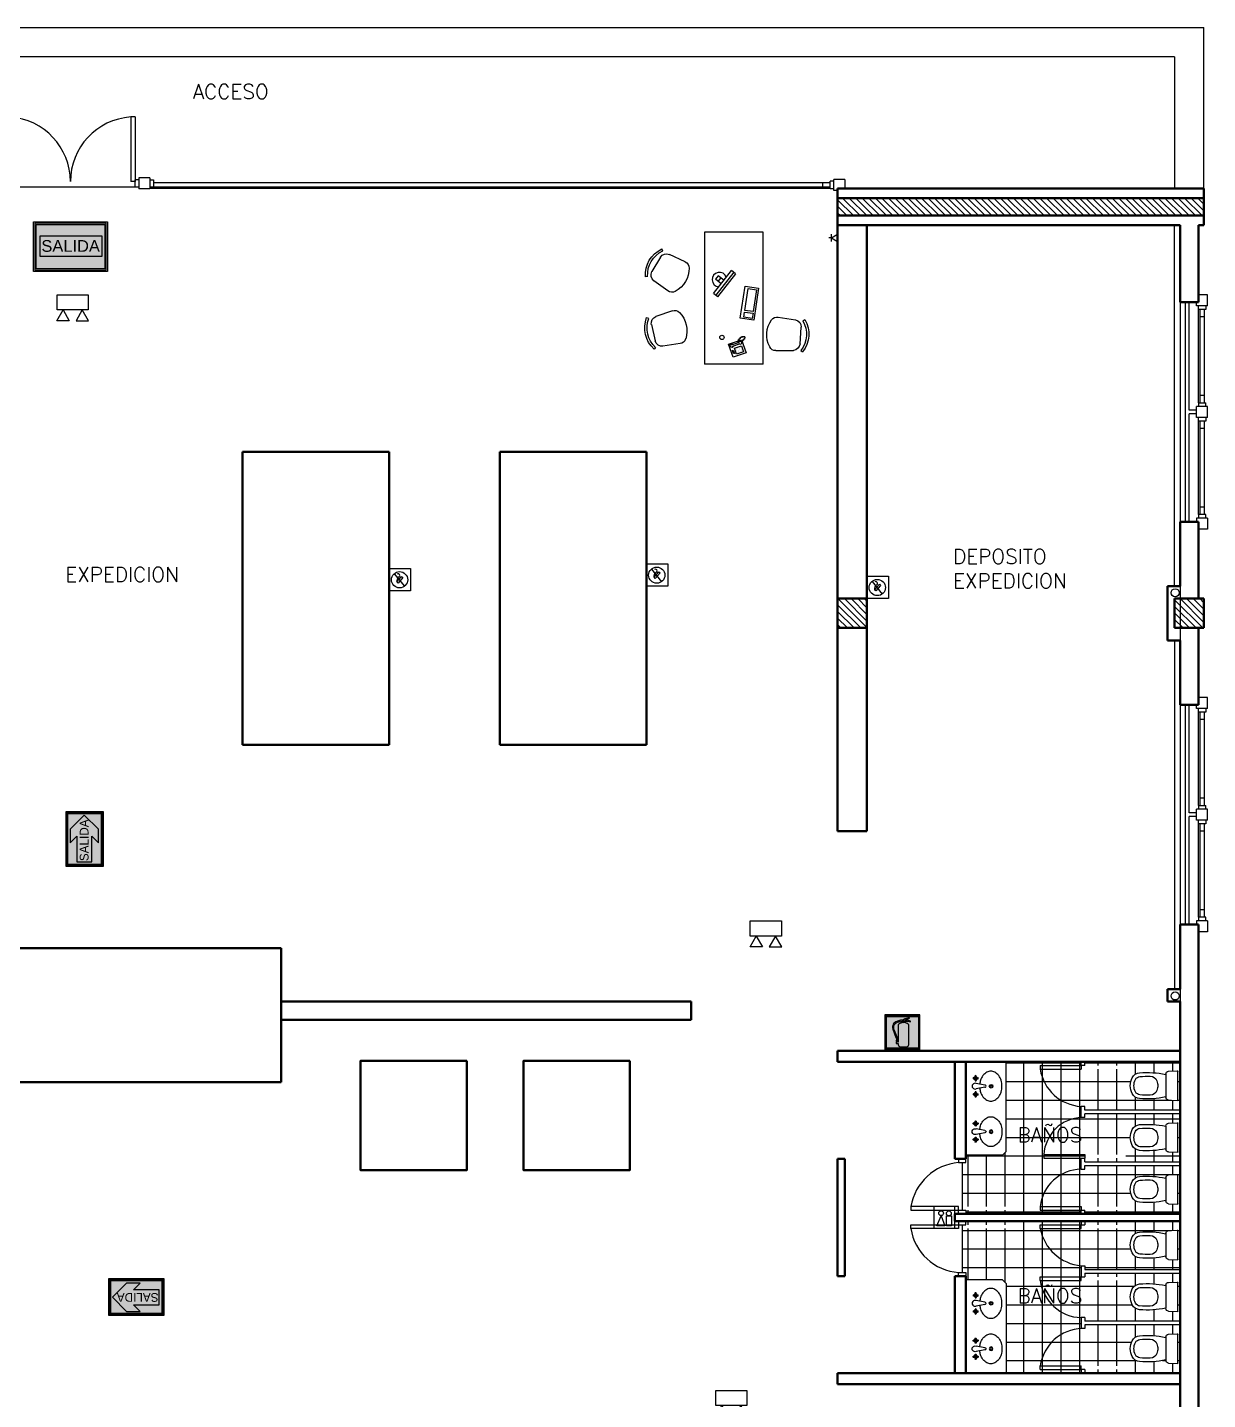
# Model space of a CAD drawing. Extents: x 1009 to 1343, y -172900 to 201.
# Drawn here: x 1105.11 to 1121.22, y 182.07 to 200.81 of the extents above; entities that cross this region are included whole.
import ezdxf

# ---------------------------------------------------------------- set-up
doc = ezdxf.new("R2010")
doc.units = 0
doc.header["$LTSCALE"] = 0.5
doc.linetypes.add('TRAZOS2', pattern=[0.375, 0.25, -0.125])
doc.layers.get('0').update_dxf_attribs({"linetype": 'CONTINUOUS'})
for name, color, linetype in [('BRIGADAS', 8, 'TRAZOS2'), ('CIRCUITO DE SALIDA', 8, 'CONTINUOUS'), ('Electricidad', 50, 'CONTINUOUS'), ('GCI-LUZ DE EMERG.LUZ ESTROBOSCOPICA', 12, 'CONTINUOUS'), ('MARCO_FONDO_NEGRO', 7, 'CONTINUOUS'), ('SEÑAL_FONDO_FIGURAS', 254, 'CONTINUOUS'), ('SEÑAL_FONDO_NEGRO', 7, 'CONTINUOUS'), ('SEÑAL_FONDO_ROJO', 242, 'CONTINUOUS'), ('SEÑAL_FONDO_VERDE', 86, 'CONTINUOUS')]:
    doc.layers.add(name, color=color, linetype=linetype)
for name, color, linetype, lineweight in [('Carpintería', 55, 'CONTINUOUS', 20), ('Detalles .05', 243, 'CONTINUOUS', 5), ('Detalles 01', 8, 'CONTINUOUS', 9), ('Equipamiento fijo', 31, 'CONTINUOUS', 13), ('Equipamiento movil', 33, 'CONTINUOUS', 9), ('EQUIPO DE EMERGENCIA', 200, 'CONTINUOUS', 30), ('Muros corte', 7, 'CONTINUOUS', 40), ('Muros vista', 253, 'CONTINUOUS', 25), ('Punta 02', 11, 'CONTINUOUS', 20), ('Sist. contra incendio', 1, 'CONTINUOUS', 18), ('Tratamiento pisos', 251, 'CONTINUOUS', 9)]:
    doc.layers.add(name, color=color, linetype=linetype, lineweight=lineweight)
doc.styles.add('franklin gothic medium', font='framd.ttf')
doc.styles.add('Texto 2 mm', font='simplex.shx', dxfattribs={"height": 0.2})
pattern_1 = [(360, (8.2273, 63.47578), (6e-17, 0.254), []), (90, (8.2273, 63.47578), (-0.254, 8e-17), [])]
pattern_2 = [(315, (992.96782, 1291.65153), (0.0449012806, 0.0449012806), [])]

# ---------------------------------------------------------------- blocks, each defined once
blk = doc.blocks.new('Lavamanos')
at = {"layer": 'Equipamiento movil'}
for p, q in [((-0.118, -0.158), (-0.138, -0.154)), ((-0.118, -0.167), (-0.138, -0.171)), ((-0.114, -0.154), (-0.118, -0.133)), ((-0.114, -0.171), (-0.118, -0.192)), ((-0.105, -0.154), (-0.101, -0.133)), ((-0.105, -0.171), (-0.101, -0.192)), ((-0.101, -0.158), (-0.08, -0.154)), ((-0.101, -0.167), (-0.08, -0.171)), ((-0.015, -0.037), (-0.038, -0.156)), ((0.013, -0.037), (0.036, -0.156)), ((0.102, -0.158), (0.081, -0.154)), ((0.102, -0.167), (0.081, -0.171)), ((0.106, -0.154), (0.102, -0.133)), ((0.106, -0.171), (0.102, -0.192)), ((0.115, -0.154), (0.119, -0.133)), ((0.115, -0.171), (0.119, -0.192)), ((0.119, -0.158), (0.14, -0.154)), ((0.119, -0.167), (0.14, -0.171))]:
    blk.add_line(p, q, dxfattribs=at)
for centre, radius in [((-0.001, 0.048), 0.0249), ((-0.001, 0.048), 0.014), ((-0.109, -0.162), 0.00541), ((0.11, -0.162), 0.00541)]:
    blk.add_circle(centre, radius, dxfattribs=at)
for centre, radius, start, end in [((-0.001, -0.075), 0.272, 90, 107.1746), ((-0.001, -0.075), 0.272, 72.8254, 90), ((-0.09, 0.045), 0.115, 150.9639, 180), ((-0.09, 0.045), 0.115, 180, 209.0361), ((-0.047, 0.021), 0.164, 126.7285, 150.9639), ((-0.019, -0.016), 0.211, 107.1746, 126.7285), ((0.017, -0.016), 0.211, 53.2715, 72.8254), ((0.045, 0.021), 0.164, 29.0361, 53.2715), ((0.088, 0.045), 0.115, 0, 29.0361), ((0.088, 0.045), 0.115, 330.9639, 360), ((-0.047, 0.069), 0.164, 209.0361, 233.2715), ((-0.019, 0.106), 0.211, 233.2715, 252.8254), ((-0.136, -0.163), 0.00882, 105.2781, 254.7219), ((-0.109, -0.162), 0.0226, 108.6122, 162.265), ((-0.109, -0.162), 0.0226, 198.6122, 252.265), ((-0.109, -0.136), 0.00882, 15.2781, 164.7219), ((-0.109, -0.162), 0.00976, 119.0054, 153.1041), ((-0.109, -0.162), 0.00976, 209.0054, 243.1041), ((-0.117, -0.163), 0.00254, 349.6493, 12.8593), ((-0.109, -0.155), 0.00254, 259.6493, 282.8593), ((-0.109, -0.17), 0.00254, 79.6493, 102.8593), ((-0.109, -0.162), 0.00976, 29.0054, 63.1041), ((-0.109, -0.162), 0.00976, 299.0054, 333.1041), ((-0.101, -0.162), 0.00254, 169.6493, 192.8593), ((-0.109, -0.162), 0.0226, 18.6122, 72.265), ((-0.109, -0.162), 0.0226, 288.6122, 342.265), ((-0.001, 0.165), 0.272, 252.8254, 264.2829), ((-0.083, -0.162), 0.00882, 285.2781, 74.7219), ((-0.001, -0.171), 0.0398, 158.1761, 21.8239), ((-0.001, -0.035), 0.014, 352.3829, 187.2442), ((-0.001, 0.165), 0.272, 275.7171, 287.1746), ((0.084, -0.162), 0.00882, 105.2781, 254.7219), ((0.017, 0.106), 0.211, 287.1746, 306.7285), ((0.11, -0.162), 0.0226, 107.735, 161.3878), ((0.11, -0.162), 0.0226, 197.735, 251.3878), ((0.111, -0.136), 0.00882, 15.2781, 164.7219), ((0.11, -0.162), 0.00976, 116.8959, 150.9946), ((0.11, -0.162), 0.00976, 206.8959, 240.9946), ((0.103, -0.162), 0.00254, 347.1407, 10.3507), ((0.111, -0.155), 0.00254, 257.1407, 280.3507), ((0.11, -0.17), 0.00254, 77.1407, 100.3507), ((0.11, -0.162), 0.00976, 26.8959, 60.9946), ((0.11, -0.162), 0.00976, 296.8959, 330.9946), ((0.118, -0.163), 0.00254, 167.1407, 190.3507), ((0.11, -0.162), 0.0226, 287.735, 341.3878), ((0.11, -0.162), 0.0226, 17.735, 71.3878), ((0.137, -0.163), 0.00882, 285.2781, 74.7219), ((0.045, 0.069), 0.164, 306.7285, 330.9639), ((-0.109, -0.189), 0.00882, 195.2781, 344.7219), ((0.11, -0.189), 0.00882, 195.2781, 344.7219)]:
    blk.add_arc(centre, radius, start, end, dxfattribs=at)
blk = doc.blocks.new('inodoro')
at = {"layer": 'Equipamiento fijo'}
for p, q in [((-0.197, 0.127), (-0.202, 0.008)), ((0.194, 0), (-0.194, 0)), ((-0.157, 0.165), (0.157, 0.165)), ((0.197, 0.127), (0.202, 0.008))]:
    blk.add_line(p, q, dxfattribs=at)
for centre, radius, start, end in [((-0.051, 0.512), 0.125, 117.5857, 175.5072), ((-0.051, 0.512), 0.075, 117.5857, 175.5072), ((0, 0.415), 0.235, 90, 117.5857), ((0, 0.415), 0.185, 90, 117.5857), ((0, 0.415), 0.235, 62.4143, 90), ((0, 0.415), 0.185, 62.4143, 90), ((0.051, 0.512), 0.075, 4.4928, 62.4143), ((0.051, 0.512), 0.125, 4.4928, 62.4143), ((1.09, 0.422), 1.27, 175.4777, 191.6858), ((1.095, 0.422), 1.224, 175.5072, 182.1425), ((-0.028, 0.381), 0.101, 182.7072, 247.2321), ((0.028, 0.381), 0.101, 292.7679, 357.2928), ((-1.095, 0.422), 1.224, 357.8575, 4.4928), ((-1.024, 0.418), 1.205, 347.8749, 4.9616), ((-0.014, 0.396), 0.12, 243.7978, 262.0389), ((0, 0.483), 0.208, 261.594, 278.406), ((0.014, 0.396), 0.12, 277.9611, 296.2022), ((-0.194, 0.008), 0.00803, 177.6578, 269.7397), ((-0.157, 0.125), 0.04, 90, 177.3974), ((0.157, 0.125), 0.04, 2.6026, 90), ((0.195, 0.007), 0.00742, 265.6488, 0.2402), ((0.194, 0.008), 0.008, 355.889, 2.6026)]:
    blk.add_arc(centre, radius, start, end, dxfattribs=at)
blk = doc.blocks.new('TELEFONO')
at = {"layer": 'Detalles .05'}
for p, q in [((0.139, 0.134), (-0.098, 0.134)), ((-0.098, 0.134), (-0.098, -0.099)), ((-0.071, 0.089), (-0.071, -0.055)), ((-0.043, 0.089), (-0.043, -0.055)), ((0.108, 0.063), (0, 0.063)), ((0, 0.063), (0, -0.063)), ((0.081, 0.108), (0.023, 0.108)), ((0.023, 0.108), (0.023, 0.094)), ((0.023, 0.094), (0.081, 0.094)), ((0.027, 0.041), (0.027, 0.041)), ((0.027, 0.014), (0.027, 0.014)), ((0.054, 0.041), (0.054, 0.041)), ((0.054, 0.014), (0.054, 0.014)), ((0.081, 0.094), (0.081, 0.108)), ((0.081, 0.041), (0.081, 0.041)), ((0.081, 0.014), (0.081, 0.014)), ((0.108, -0.063), (0.108, 0.063)), ((0.139, -0.099), (0.139, 0.134)), ((-0.129, -0.104), (-0.147, -0.11)), ((-0.129, -0.116), (-0.147, -0.121)), ((-0.129, -0.127), (-0.147, -0.133)), ((-0.129, -0.139), (-0.147, -0.145)), ((-0.124, -0.093), (-0.141, -0.098)), ((-0.124, -0.15), (-0.141, -0.156)), ((-0.118, -0.081), (-0.135, -0.087)), ((-0.118, -0.162), (-0.135, -0.168)), ((-0.112, -0.07), (-0.129, -0.075)), ((-0.106, -0.058), (-0.124, -0.064)), ((-0.104, -0.17), (-0.122, -0.176)), ((-0.101, -0.047), (-0.118, -0.052)), ((-0.089, -0.156), (-0.106, -0.162)), ((-0.083, -0.145), (-0.101, -0.15)), ((-0.098, -0.099), (0.139, -0.099)), ((-0.078, -0.133), (-0.095, -0.139)), ((-0.072, -0.121), (-0.089, -0.127)), ((-0.067, -0.083), (-0.078, -0.116)), ((0, -0.063), (0.108, -0.063)), ((0.027, -0.013), (0.027, -0.013)), ((0.027, -0.04), (0.027, -0.04)), ((0.054, -0.013), (0.054, -0.013)), ((0.054, -0.04), (0.054, -0.04)), ((0.081, -0.013), (0.081, -0.013)), ((0.081, -0.04), (0.081, -0.04))]:
    blk.add_line(p, q, dxfattribs=at)
for centre, start, end in [((-0.057, 0.089), 298.4915, 241.5085), ((-0.057, -0.055), 118.4915, 61.5085)]:
    blk.add_arc(centre, 0.0302, start, end, dxfattribs=at)
blk = doc.blocks.new('RECTANG')
for p, q in [((1, 1), (0, 1)), ((0, 1), (0, 0)), ((1, 0), (1, 1)), ((0, 0), (1, 0))]:
    blk.add_line(p, q)
blk = doc.blocks.new('KEYBOARD', base_point=(60, 294))
for p, xscale, yscale, zscale in [((60, 294), 19, 8, 19), ((61, 295), 13, 5, 13), ((75, 295), 3, 5, 3)]:
    blk.add_blockref('RECTANG', p, dxfattribs=dict(xscale=xscale, yscale=yscale, zscale=zscale))
blk = doc.blocks.new('silla compu')
for p, q in [((-0.198, 0.131), (-0.215, -0.107)), ((0.255, 0.058), (0.197, -0.173)), ((-0.225, -0.207), (-0.247, -0.23)), ((0.092, -0.242), (-0.137, -0.206)), ((0.175, -0.271), (0.188, -0.3))]:
    blk.add_line(p, q)
for centre, radius, start, end in [((-0.105, 0.124), 0.0936, 112.4967, 175.8734), ((-0.005, -0.116), 0.354, 49.3107, 112.4967), ((0.175, 0.085), 0.0838, 341.6928, 53.5518), ((-0.122, -0.113), 0.0936, 175.8734, 260.9037), ((0.098, -0.138), 0.105, 266.1879, 340.6498), ((0.022, 0.055), 0.392, 226.6455, 295.1618), ((0.022, 0.055), 0.361, 226.6972, 295.1102)]:
    blk.add_arc(centre, radius, start, end)
blk = doc.blocks.new('SAL4')
at = {"layer": 'SEÑAL_FONDO_FIGURAS'}
h = blk.add_hatch(color=256, dxfattribs=at)
h.paths.add_polyline_path([(845.813, 731.021), (845.813, 731.497), (846.534, 731.497), (846.534, 731.021)])
h.paths.add_polyline_path([(846.521, 731.034), (846.521, 731.484), (845.826, 731.484), (845.826, 731.034)], flags=16)
h.paths.add_polyline_path([(846.4, 731.149), (845.903, 731.149), (845.903, 731.382), (846.4, 731.382)], flags=8)
blk.add_hatch(color=256, dxfattribs=at).paths.add_polyline_path([(846.495, 731.364), (845.862, 731.364), (845.862, 731.163), (846.495, 731.163)])
at = {"layer": 'SEÑAL_FONDO_VERDE'}
h = blk.add_hatch(color=256, dxfattribs=at)
h.paths.add_polyline_path([(846.521, 731.484), (845.826, 731.484), (845.826, 731.034), (846.521, 731.034)])
h.paths.add_polyline_path([(846.495, 731.364), (846.495, 731.163), (845.862, 731.163), (845.862, 731.364)], flags=16)
at = {"layer": 'MARCO_FONDO_NEGRO'}
blk.add_lwpolyline([(846.547, 731.008), (845.8, 731.008), (845.8, 731.51), (846.547, 731.51)], close=True, dxfattribs=at)
at = {"layer": 'SEÑAL_FONDO_FIGURAS'}
blk.add_lwpolyline([(846.534, 731.021), (846.534, 731.497), (845.813, 731.497), (845.813, 731.021)], close=True, dxfattribs=at)
at = {"layer": 'SEÑAL_FONDO_NEGRO'}
blk.add_lwpolyline([(846.521, 731.034), (845.826, 731.034), (845.826, 731.484), (846.521, 731.484)], close=True, dxfattribs=at)
at = {"layer": 'SEÑAL_FONDO_VERDE'}
blk.add_lwpolyline([(845.862, 731.163), (846.495, 731.163), (846.495, 731.364), (845.862, 731.364)], close=True, dxfattribs=at)
at = {"layer": 'SEÑAL_FONDO_VERDE', "style": 'franklin gothic medium', "width": 1.05}
blk.add_text('SALIDA', height=0.1185, dxfattribs=at).set_placement((845.879, 731.206))
blk = doc.blocks.new('A$C4F586106')
at = {"layer": 'SEÑAL_FONDO_FIGURAS'}
h = blk.add_hatch(color=256, dxfattribs=at)
h.paths.add_polyline_path([(1.092, 0.238), (0.029, 0.238), (0.029, 1.85), (1.092, 1.85)])
h.paths.add_polyline_path([(1.063, 1.821), (0.058, 1.821), (0.058, 0.267), (1.063, 0.267)], flags=16)
h.paths.add_polyline_path([(0.807, 1.55), (0.807, 0.438), (0.287, 0.438), (0.287, 1.55)], flags=8)
blk.add_hatch(color=256, dxfattribs=at).paths.add_polyline_path([(0.553, 1.768), (0.126, 1.339), (0.126, 0.925), (0.327, 1.132), (0.327, 0.349), (0.553, 0.349), (0.778, 0.349), (0.778, 1.132), (0.979, 0.925), (0.979, 1.339)])
at = {"layer": 'SEÑAL_FONDO_VERDE'}
h = blk.add_hatch(color=256, dxfattribs=at)
h.paths.add_polyline_path([(0.058, 0.267), (0.058, 1.821), (1.063, 1.821), (1.063, 0.267)])
h.paths.add_polyline_path([(0.327, 0.349), (0.553, 0.349), (0.778, 0.349), (0.778, 1.132), (0.979, 0.925), (0.979, 1.339), (0.553, 1.768), (0.126, 1.339), (0.126, 0.925), (0.327, 1.132)], flags=16)
at = {"layer": 'MARCO_FONDO_NEGRO'}
blk.add_lwpolyline([(1.121, 1.879), (1.121, 0.209), (0, 0.209), (0, 1.879)], close=True, dxfattribs=at)
at = {"layer": 'SEÑAL_FONDO_FIGURAS'}
blk.add_lwpolyline([(1.092, 1.85), (0.029, 1.85), (0.029, 0.238), (1.092, 0.238)], close=True, dxfattribs=at)
at = {"layer": 'SEÑAL_FONDO_NEGRO'}
blk.add_lwpolyline([(1.063, 1.821), (1.063, 0.267), (0.058, 0.267), (0.058, 1.821)], close=True, dxfattribs=at)
at = {"layer": 'SEÑAL_FONDO_VERDE'}
for points in [[(1.063, 1.821), (1.063, 0.267), (0.058, 0.267), (0.058, 1.821)], [(0.553, 0.349), (0.778, 0.349), (0.778, 1.132), (0.979, 0.925), (0.979, 1.339), (0.553, 1.768), (0.126, 1.339), (0.126, 0.925), (0.327, 1.132), (0.327, 0.349)], [(0.553, 0.349), (0.778, 0.349), (0.778, 1.132), (0.979, 0.925), (0.979, 1.339), (0.553, 1.768), (0.126, 1.339), (0.126, 0.925), (0.327, 1.132), (0.327, 0.349)]]:
    blk.add_lwpolyline(points, close=True, dxfattribs=at)
at = {"layer": 'SEÑAL_FONDO_VERDE', "style": 'franklin gothic medium'}
blk.add_text('SALIDA', height=0.2658, rotation=90, dxfattribs=at).set_placement((0.681, 0.372))
blk = doc.blocks.new('A$C6C4A3897')
at = {"layer": 'SEÑAL_FONDO_FIGURAS'}
h = blk.add_hatch(color=256, dxfattribs=at)
h.paths.add_polyline_path([(2.147, -0.043), (0.043, -0.043), (0.043, -2.139), (2.147, -2.139)])
h.paths.add_polyline_path([(2.093, -2.085), (0.097, -2.085), (0.097, -0.097), (2.093, -0.097)], flags=16)
h.paths.add_polyline_path([(1.494, -1.856, -0.414214), (1.364, -1.986), (0.969, -1.986, -0.414214), (0.839, -1.856), (0.839, -1.789), (0.708, -1.789), (0.708, -1.699), (0.74, -1.699), (0.74, -1.664), (0.711, -1.664), (0.711, -1.576), (0.743, -1.576, 0.083884), (0.693, -1.404), (0.5, -0.898, -0.214308), (0.523, -0.578, -0.167733), (0.738, -0.417, -0.097156), (0.97, -0.351), (0.97, -0.321), (1.058, -0.321), (1.058, -0.351), (1.087, -0.351, -0.303754), (1.167, -0.298, -0.115313), (1.528, -0.185), (1.53, -0.211, 0.177163), (1.266, -0.329, -0.189272), (1.622, -0.41), (1.592, -0.419, 0.309273), (1.561, -0.409), (1.517, -0.422, 0.291679), (1.46, -0.396), (1.418, -0.408, 0.202341), (1.342, -0.393), (1.3, -0.404, 0.390383), (1.254, -0.384, -0.914616), (1.082, -0.399), (1.058, -0.399), (1.058, -0.429), (0.97, -0.429), (0.97, -0.404, 0.074097), (0.777, -0.461, 0.17086), (0.577, -0.631, 0.207162), (0.599, -0.983), (0.763, -1.4, -0.083589), (0.794, -1.576), (0.817, -1.576), (0.817, -1.664), (0.792, -1.664), (0.792, -1.699), (0.839, -1.699), (0.839, -0.631, -0.204768), (1.051, -0.505, 0.117351), (1.082, -0.431, 0.582578), (1.251, -0.433, 0.113638), (1.282, -0.505, -0.204768), (1.494, -0.631)], flags=0)
h.paths.add_polyline_path([(1.184, -0.438), (1.167, -0.358), (1.151, -0.438, -6.735071)], flags=0)
at = {"layer": 'SEÑAL_FONDO_ROJO'}
h = blk.add_hatch(color=256, dxfattribs=at)
h.paths.add_polyline_path([(2.093, -0.097), (0.097, -0.097), (0.097, -2.085), (2.093, -2.085)])
h.paths.add_polyline_path([(1.494, -1.856, -0.414214), (1.364, -1.986), (0.969, -1.986, -0.414214), (0.839, -1.856), (0.839, -1.789), (0.708, -1.789), (0.708, -1.699), (0.74, -1.699), (0.74, -1.664), (0.711, -1.664), (0.711, -1.576), (0.743, -1.576, 0.083884), (0.693, -1.404), (0.5, -0.898, -0.214308), (0.523, -0.578, -0.167733), (0.738, -0.417, -0.097156), (0.97, -0.351), (0.97, -0.321), (1.058, -0.321), (1.058, -0.351), (1.087, -0.351, -0.303754), (1.167, -0.298, -0.115313), (1.528, -0.185), (1.53, -0.211, 0.177163), (1.266, -0.329, -0.189272), (1.622, -0.41), (1.592, -0.419, 0.309273), (1.561, -0.409), (1.517, -0.422, 0.291679), (1.46, -0.396), (1.418, -0.408, 0.202341), (1.342, -0.393), (1.3, -0.404, 0.390383), (1.254, -0.384, -0.914616), (1.082, -0.399), (1.058, -0.399), (1.058, -0.429), (0.97, -0.429), (0.97, -0.404, 0.074097), (0.777, -0.461, 0.17086), (0.577, -0.631, 0.207162), (0.599, -0.983), (0.763, -1.4, -0.083589), (0.794, -1.576), (0.817, -1.576), (0.817, -1.664), (0.792, -1.664), (0.792, -1.699), (0.839, -1.699), (0.839, -0.631, -0.204768), (1.051, -0.505, 0.117351), (1.082, -0.431, 0.582578), (1.251, -0.433, 0.113638), (1.282, -0.505, -0.204768), (1.494, -0.631)], flags=16)
h.paths.add_polyline_path([(1.184, -0.438), (1.167, -0.358), (1.151, -0.438, -6.735071)], flags=0)
at = {"layer": 'MARCO_FONDO_NEGRO'}
for p, q in [((2.191, 0), (0, 0)), ((0, 0), (0, -2.182)), ((2.191, -2.182), (2.191, 0)), ((0, -2.182), (2.191, -2.182))]:
    blk.add_line(p, q, dxfattribs=at)
at = {"layer": 'SEÑAL_FONDO_FIGURAS'}
for points in [[(0.043, -2.139), (2.147, -2.139), (2.147, -0.043), (0.043, -0.043)], [(0.097, -2.085), (0.097, -0.097), (2.093, -0.097), (2.093, -2.085)]]:
    blk.add_lwpolyline(points, close=True, dxfattribs=at)
for points in [[(1.082, -0.431, -0.117351), (1.051, -0.505, 0.204768), (0.839, -0.631), (0.839, -1.699), (0.792, -1.699), (0.792, -1.664), (0.817, -1.664), (0.817, -1.576), (0.794, -1.576, 0.083589), (0.763, -1.4), (0.599, -0.983, -0.207162), (0.577, -0.631, -0.17086), (0.777, -0.461, -0.074097), (0.97, -0.404), (0.97, -0.429), (1.058, -0.429), (1.058, -0.399), (1.082, -0.399, 0.914616), (1.254, -0.384, -0.390383), (1.3, -0.404), (1.342, -0.393, -0.202341), (1.418, -0.408), (1.46, -0.396, -0.291679), (1.517, -0.422), (1.561, -0.409, -0.309273), (1.592, -0.419), (1.622, -0.41, 0.189272), (1.266, -0.329, -0.177163), (1.53, -0.211), (1.528, -0.185, 0.115313), (1.167, -0.298, 0.303754), (1.087, -0.351), (1.058, -0.351), (1.058, -0.321), (0.97, -0.321), (0.97, -0.351, 0.097156), (0.738, -0.417, 0.167733), (0.523, -0.578, 0.214308), (0.5, -0.898), (0.693, -1.404, -0.083884), (0.743, -1.576), (0.711, -1.576), (0.711, -1.664), (0.74, -1.664), (0.74, -1.699), (0.708, -1.699), (0.708, -1.789), (0.839, -1.789), (0.839, -1.856, 0.414214), (0.969, -1.986), (1.364, -1.986, 0.414214), (1.494, -1.856), (1.494, -0.631, 0.204768), (1.282, -0.505, -0.113638), (1.251, -0.433, -0.582578)], [(1.167, -0.358), (1.184, -0.438, 6.735071), (1.151, -0.438)]]:
    blk.add_lwpolyline(points, format="xyb", close=True, dxfattribs=at)
blk = doc.blocks.new('A$C04752EFD')
at = {"layer": 'GCI-LUZ DE EMERG.LUZ ESTROBOSCOPICA', "color": 1}
blk.add_lwpolyline([(-0.177, -0.173), (-0.177, 0), (0.177, 0), (0.177, -0.173)], close=True, dxfattribs=at)
at = {"layer": 'GCI-LUZ DE EMERG.LUZ ESTROBOSCOPICA'}
for points in [[(0.177, -0.173), (-0.177, -0.173), (-0.177, 0), (0.177, 0)], [(-0.109, -0.173), (-0.038, -0.297), (-0.18, -0.297)], [(0.109, -0.173), (0.038, -0.297), (0.18, -0.297)]]:
    blk.add_lwpolyline(points, close=True, dxfattribs=at)

msp = doc.modelspace()

# ---------------------------------------------------------------- hatches: boundary and pattern name
at = {"layer": 'Detalles 01'}
h = msp.add_hatch(dxfattribs=at)
h.set_pattern_fill('ANSI31', color=256, scale=0.02, angle=-90, style=0)
h.set_pattern_definition([(315, (945.75014, 1294.4713), (0.0449012806, 0.0449012806), [])])
h.paths.add_polyline_path([(1121.173, 198.236), (1121.173, 198.476), (1116.173, 198.476), (1116.173, 198.236)])
h = msp.add_hatch(dxfattribs=at)
h.set_pattern_fill('ANSI31', color=256, scale=0.02, angle=-90, style=0)
h.set_pattern_definition(pattern_2)
h.paths.add_polyline_path([(1116.173, 193.006), (1116.173, 192.606), (1116.573, 192.606), (1116.573, 193.006)])
h = msp.add_hatch(dxfattribs=at)
h.set_pattern_fill('ANSI31', color=256, scale=0.02, angle=-90, style=0)
h.set_pattern_definition(pattern_2)
h.paths.add_polyline_path([(1121.173, 193.006), (1120.773, 193.006), (1120.773, 192.606), (1121.173, 192.606)])
at = {"layer": 'Tratamiento pisos'}
h = msp.add_hatch(dxfattribs=at)
h.set_pattern_fill('NET,_O', color=256, scale=0.08)
h.set_pattern_definition(pattern_1)
h.paths.add_polyline_path([(1119.548, 185.923), (1119.498, 185.923), (1119.498, 186.073), (1119.548, 186.073, 0.385126), (1120.106, 186.581), (1119.548, 186.581), (1119.548, 186.631), (1119.498, 186.631), (1119.498, 186.681), (1118.473, 186.681), (1118.473, 185.456), (1118.423, 185.406), (1117.923, 185.406), (1117.923, 185.356), (1117.923, 185.306, -0.389604), (1118.573, 184.706), (1118.573, 184.656), (1117.923, 184.656), (1117.923, 184.606), (1119.498, 184.606), (1119.498, 184.656), (1119.548, 184.656), (1119.548, 184.706), (1120.106, 184.706, 0.385126), (1119.548, 185.214), (1119.498, 185.214), (1119.498, 185.364), (1119.548, 185.364), (1119.548, 185.414), (1120.106, 185.414, 0.385295)])
h.paths.add_polyline_path([(1117.923, 185.306), (1117.873, 185.306), (1117.873, 184.656), (1117.923, 184.656), (1117.923, 184.706), (1118.573, 184.706, 0.389604)])
h.paths.add_polyline_path([(1118.573, 184.406), (1117.923, 184.406), (1117.923, 184.456), (1117.873, 184.456), (1117.873, 183.806), (1117.923, 183.806, 0.389604)])
h.paths.add_polyline_path([(1120.106, 184.406), (1119.548, 184.406), (1119.548, 184.456), (1119.498, 184.456), (1119.498, 184.506), (1117.923, 184.506), (1117.923, 184.456), (1118.573, 184.456), (1118.573, 184.406, -0.389604), (1117.923, 183.806), (1117.923, 183.756), (1117.923, 183.706), (1118.423, 183.706), (1118.448, 183.681), (1120.104, 183.681, 0.00745), (1120.106, 183.698), (1119.548, 183.698), (1119.548, 183.748), (1119.498, 183.748), (1119.498, 183.898), (1119.548, 183.898, 0.385126)])
h.paths.add_polyline_path([(1120.104, 183.681), (1118.448, 183.681), (1118.473, 183.656), (1118.473, 182.431), (1119.498, 182.431), (1119.498, 182.481), (1119.548, 182.481), (1119.548, 182.531), (1120.106, 182.531, 0.385126), (1119.548, 183.039), (1119.498, 183.039), (1119.498, 183.189), (1119.548, 183.189, 0.376763)])
h = msp.add_hatch(dxfattribs=at)
h.set_pattern_fill('NET,_O', color=256, scale=0.08)
h.set_pattern_definition(pattern_1)
h.paths.add_polyline_path([(1120.848, 186.681), (1119.548, 186.681), (1119.548, 186.631), (1120.106, 186.631), (1120.106, 186.581, -0.385126), (1119.548, 186.073), (1119.548, 186.023), (1120.848, 186.023)])
h.paths.add_polyline_path([(1120.195, 186.247, -0.12095), (1120.168, 186.356, -0.12095), (1120.195, 186.465, -0.258252), (1120.296, 186.532, -0.070839), (1120.653, 186.51), (1120.653, 186.513, -0.400971), (1120.691, 186.553), (1120.809, 186.559, -0.430271), (1120.818, 186.551), (1120.818, 186.162, -0.437884), (1120.811, 186.154, -0.029302), (1120.81, 186.154), (1120.691, 186.16, -0.400971), (1120.653, 186.2), (1120.653, 186.203, -0.074693), (1120.296, 186.181, -0.258252)], flags=16)
h.paths.add_polyline_path([(1120.239, 186.271, -0.12095), (1120.218, 186.356, -0.12095), (1120.239, 186.442, -0.258252), (1120.3, 186.482, -0.028516), (1120.439, 186.485, -0.295056), (1120.53, 186.423, -0.07976), (1120.541, 186.387, -0.073488), (1120.541, 186.326, -0.07976), (1120.53, 186.29, -0.295056), (1120.439, 186.228, -0.028516), (1120.3, 186.231, -0.258252)], flags=0)
h = msp.add_hatch(dxfattribs=at)
h.set_pattern_fill('NET,_O', color=256, scale=0.08)
h.set_pattern_definition(pattern_1)
h.paths.add_polyline_path([(1120.848, 185.973), (1119.548, 185.973), (1119.548, 185.923, -0.385126), (1120.106, 185.414), (1120.106, 185.364), (1119.548, 185.364), (1119.548, 185.314), (1120.848, 185.314)])
h.paths.add_polyline_path([(1120.195, 185.757, -0.258252), (1120.296, 185.824, -0.070839), (1120.653, 185.802), (1120.653, 185.805, -0.400971), (1120.691, 185.845), (1120.809, 185.85, -0.430271), (1120.818, 185.842), (1120.818, 185.454, -0.437884), (1120.811, 185.446, -0.029302), (1120.81, 185.446), (1120.691, 185.451, -0.400971), (1120.653, 185.491), (1120.653, 185.495, -0.074693), (1120.296, 185.472, -0.258252), (1120.195, 185.539, -0.12095), (1120.168, 185.648, -0.12095)], flags=16)
h.paths.add_polyline_path([(1120.239, 185.734, -0.258252), (1120.3, 185.774, -0.028516), (1120.439, 185.777, -0.295056), (1120.53, 185.715, -0.07976), (1120.541, 185.679, -0.073488), (1120.541, 185.618, -0.07976), (1120.53, 185.581, -0.295056), (1120.439, 185.519, -0.028516), (1120.3, 185.522, -0.258252), (1120.239, 185.562, -0.12095), (1120.218, 185.648, -0.12095)], flags=0)
h = msp.add_hatch(dxfattribs=at)
h.set_pattern_fill('NET,_O', color=256, scale=0.08)
h.set_pattern_definition(pattern_1)
h.paths.add_polyline_path([(1120.848, 185.264), (1119.548, 185.264), (1119.548, 185.214, -0.385126), (1120.106, 184.706), (1120.106, 184.656), (1119.548, 184.656), (1119.548, 184.606), (1120.848, 184.606)])
h.paths.add_polyline_path([(1120.296, 185.116, -0.070839), (1120.653, 185.093), (1120.653, 185.097, -0.400971), (1120.691, 185.137), (1120.809, 185.142, -0.430271), (1120.818, 185.134), (1120.818, 184.746, -0.437884), (1120.811, 184.738, -0.029302), (1120.81, 184.738), (1120.691, 184.743, -0.400971), (1120.653, 184.783), (1120.653, 184.786, -0.074693), (1120.296, 184.764, -0.258252), (1120.195, 184.831, -0.12095), (1120.168, 184.94, -0.12095), (1120.195, 185.049, -0.258252)], flags=16)
h.paths.add_polyline_path([(1120.3, 185.066, -0.028516), (1120.439, 185.069, -0.295056), (1120.53, 185.007, -0.07976), (1120.541, 184.97, -0.073488), (1120.541, 184.909, -0.07976), (1120.53, 184.873, -0.295056), (1120.439, 184.811, -0.028516), (1120.3, 184.814, -0.258252), (1120.239, 184.854, -0.12095), (1120.218, 184.94, -0.12095), (1120.239, 185.026, -0.258252)], flags=0)
h = msp.add_hatch(dxfattribs=at)
h.set_pattern_fill('NET,_O', color=256, scale=0.08)
h.set_pattern_definition(pattern_1)
h.paths.add_polyline_path([(1120.848, 184.506), (1119.548, 184.506), (1119.548, 184.456), (1120.106, 184.456), (1120.106, 184.406, -0.385126), (1119.548, 183.898), (1119.548, 183.848), (1120.848, 183.848)])
h.paths.add_polyline_path([(1120.296, 184.357, -0.070839), (1120.653, 184.335), (1120.653, 184.338, -0.400971), (1120.691, 184.378), (1120.809, 184.384, -0.430271), (1120.818, 184.376), (1120.818, 183.987, -0.437884), (1120.811, 183.979, -0.029302), (1120.81, 183.979), (1120.691, 183.985, -0.400971), (1120.653, 184.025), (1120.653, 184.028, -0.074693), (1120.296, 184.006, -0.258252), (1120.195, 184.072, -0.12095), (1120.168, 184.181, -0.12095), (1120.195, 184.29, -0.258252)], flags=16)
h.paths.add_polyline_path([(1120.3, 184.307, -0.028516), (1120.439, 184.31, -0.295056), (1120.53, 184.248, -0.07976), (1120.541, 184.212, -0.073488), (1120.541, 184.151, -0.07976), (1120.53, 184.115, -0.295056), (1120.439, 184.053, -0.028516), (1120.3, 184.056, -0.258252), (1120.239, 184.096, -0.12095), (1120.218, 184.181, -0.12095), (1120.239, 184.267, -0.258252)], flags=0)
h = msp.add_hatch(dxfattribs=at)
h.set_pattern_fill('NET,_O', color=256, scale=0.08)
h.set_pattern_definition(pattern_1)
h.paths.add_polyline_path([(1120.848, 183.681), (1120.104, 183.681, -0.376596), (1119.548, 183.189), (1119.548, 183.139), (1120.848, 183.139)])
h.paths.add_polyline_path([(1120.195, 183.364, -0.12095), (1120.168, 183.473, -0.12095), (1120.195, 183.582, -0.258252), (1120.296, 183.649, -0.070839), (1120.653, 183.627), (1120.653, 183.63, -0.400971), (1120.691, 183.67), (1120.809, 183.675, -0.430271), (1120.818, 183.667), (1120.818, 183.279, -0.437884), (1120.811, 183.271, -0.029302), (1120.81, 183.271), (1120.691, 183.276, -0.400971), (1120.653, 183.316), (1120.653, 183.32, -0.074693), (1120.296, 183.297, -0.258252)], flags=16)
h.paths.add_polyline_path([(1120.239, 183.387, -0.12095), (1120.218, 183.473, -0.12095), (1120.239, 183.559, -0.258252), (1120.3, 183.599, -0.028516), (1120.439, 183.602, -0.295056), (1120.53, 183.54, -0.07976), (1120.541, 183.504, -0.073488), (1120.541, 183.443, -0.07976), (1120.53, 183.406, -0.295056), (1120.439, 183.344, -0.028516), (1120.3, 183.347, -0.258252)], flags=0)
h.paths.add_polyline_path([(1120.848, 183.798), (1119.548, 183.798), (1119.548, 183.748), (1120.106, 183.748), (1120.106, 183.698, -0.00745), (1120.104, 183.681), (1120.848, 183.681)])
h = msp.add_hatch(dxfattribs=at)
h.set_pattern_fill('NET,_O', color=256, scale=0.08)
h.set_pattern_definition(pattern_1)
h.paths.add_polyline_path([(1120.848, 183.089), (1119.548, 183.089), (1119.548, 183.039, -0.385126), (1120.106, 182.531), (1120.106, 182.481), (1119.548, 182.481), (1119.548, 182.431), (1120.848, 182.431)])
h.paths.add_polyline_path([(1120.296, 182.941, -0.070839), (1120.653, 182.918), (1120.653, 182.922, -0.400971), (1120.691, 182.962), (1120.809, 182.967, -0.430271), (1120.818, 182.959), (1120.818, 182.571, -0.437884), (1120.811, 182.563, -0.029302), (1120.81, 182.563), (1120.691, 182.568, -0.400971), (1120.653, 182.608), (1120.653, 182.611, -0.074693), (1120.296, 182.589, -0.258252), (1120.195, 182.656, -0.12095), (1120.168, 182.765, -0.12095), (1120.195, 182.874, -0.258252)], flags=16)
h.paths.add_polyline_path([(1120.3, 182.891, -0.028516), (1120.439, 182.894, -0.295056), (1120.53, 182.832, -0.07976), (1120.541, 182.795, -0.073488), (1120.541, 182.734, -0.07976), (1120.53, 182.698, -0.295056), (1120.439, 182.636, -0.028516), (1120.3, 182.639, -0.258252), (1120.239, 182.679, -0.12095), (1120.218, 182.765, -0.12095), (1120.239, 182.851, -0.258252)], flags=0)

# ---------------------------------------------------------------- linework, layer by layer
at = {"layer": 'Carpintería'}
for p, q in [((1106.524, 199.584), (1106.524, 198.701)), ((1106.584, 199.584), (1106.524, 199.584)), ((1106.584, 199.584), (1106.584, 198.701)), ((1106.584, 198.701), (1106.524, 198.701)), ((1106.634, 198.726), (1106.584, 198.726)), ((1106.584, 198.626), (1106.584, 198.726)), ((1106.634, 198.626), (1106.584, 198.626)), ((1106.784, 198.751), (1106.634, 198.751)), ((1106.634, 198.751), (1106.634, 198.601)), ((1106.784, 198.601), (1106.634, 198.601)), ((1106.784, 198.751), (1106.784, 198.601)), ((1106.784, 198.726), (1106.834, 198.726)), ((1116.073, 198.626), (1106.784, 198.626)), ((1106.834, 198.626), (1106.784, 198.626)), ((1106.834, 198.726), (1106.834, 198.626)), ((1116.073, 198.686), (1106.834, 198.686)), ((1115.973, 198.626), (1115.973, 198.686)), ((1116.123, 198.706), (1116.073, 198.706)), ((1116.073, 198.606), (1116.073, 198.706)), ((1116.073, 198.606), (1116.123, 198.606)), ((1116.123, 198.581), (1116.123, 198.731)), ((1116.273, 198.731), (1116.123, 198.731)), ((1116.273, 198.731), (1116.273, 198.606)), ((1116.173, 198.581), (1116.123, 198.581)), ((1121.223, 197.156), (1121.098, 197.156)), ((1121.223, 197.006), (1121.223, 197.156)), ((1121.073, 197.006), (1121.073, 197.056)), ((1121.223, 197.006), (1121.073, 197.006)), ((1121.098, 196.956), (1121.098, 197.006)), ((1121.198, 196.956), (1121.098, 196.956)), ((1121.118, 196.956), (1121.118, 195.681)), ((1121.178, 196.956), (1121.178, 195.681)), ((1121.198, 197.006), (1121.198, 196.956)), ((1121.178, 196.856), (1121.118, 196.856)), ((1121.073, 195.481), (1121.073, 195.631)), ((1121.223, 195.631), (1121.073, 195.631)), ((1121.098, 195.681), (1121.198, 195.681)), ((1121.098, 195.681), (1121.098, 195.631)), ((1121.178, 195.781), (1121.118, 195.781)), ((1121.198, 195.631), (1121.198, 195.681)), ((1121.223, 195.481), (1121.223, 195.631)), ((1121.223, 195.481), (1121.073, 195.481)), ((1121.098, 195.431), (1121.098, 195.481)), ((1121.198, 195.431), (1121.098, 195.431)), ((1121.118, 195.431), (1121.118, 194.156)), ((1121.178, 195.431), (1121.178, 194.156)), ((1121.198, 195.481), (1121.198, 195.431)), ((1121.178, 195.331), (1121.118, 195.331)), ((1121.223, 194.106), (1121.073, 194.106)), ((1121.073, 194.106), (1121.073, 194.056)), ((1121.198, 194.156), (1121.098, 194.156)), ((1121.098, 194.156), (1121.098, 194.106)), ((1121.178, 194.256), (1121.118, 194.256)), ((1121.198, 194.106), (1121.198, 194.156)), ((1121.223, 194.106), (1121.223, 193.956)), ((1121.223, 193.956), (1121.098, 193.956)), ((1121.073, 191.506), (1121.073, 191.556)), ((1121.223, 191.506), (1121.073, 191.506)), ((1121.223, 191.656), (1121.098, 191.656)), ((1121.098, 191.456), (1121.098, 191.506)), ((1121.198, 191.506), (1121.198, 191.456)), ((1121.223, 191.506), (1121.223, 191.656)), ((1121.198, 191.456), (1121.098, 191.456)), ((1121.118, 191.456), (1121.118, 190.181)), ((1121.178, 191.356), (1121.118, 191.356)), ((1121.178, 191.456), (1121.178, 190.181)), ((1121.098, 190.181), (1121.198, 190.181)), ((1121.098, 190.181), (1121.098, 190.131)), ((1121.178, 190.281), (1121.118, 190.281)), ((1121.198, 190.131), (1121.198, 190.181)), ((1121.073, 189.981), (1121.073, 190.131)), ((1121.223, 190.131), (1121.073, 190.131)), ((1121.223, 189.981), (1121.223, 190.131)), ((1121.223, 189.981), (1121.073, 189.981)), ((1121.098, 189.931), (1121.098, 189.981)), ((1121.198, 189.931), (1121.098, 189.931)), ((1121.118, 189.931), (1121.118, 188.656)), ((1121.178, 189.831), (1121.118, 189.831)), ((1121.178, 189.931), (1121.178, 188.656)), ((1121.198, 189.981), (1121.198, 189.931)), ((1121.178, 188.756), (1121.118, 188.756)), ((1121.223, 188.606), (1121.073, 188.606)), ((1121.073, 188.606), (1121.073, 188.556)), ((1121.198, 188.656), (1121.098, 188.656)), ((1121.098, 188.656), (1121.098, 188.606)), ((1121.198, 188.606), (1121.198, 188.656)), ((1121.223, 188.606), (1121.223, 188.456)), ((1121.223, 188.456), (1121.098, 188.456)), ((1118.94, 186.631), (1119.498, 186.631)), ((1118.94, 186.631), (1118.94, 186.581)), ((1119.498, 186.631), (1119.498, 186.681)), ((1119.548, 186.631), (1119.498, 186.631)), ((1119.498, 186.631), (1119.498, 186.581)), ((1119.548, 186.631), (1119.548, 186.681)), ((1118.94, 186.581), (1119.498, 186.581)), ((1119.548, 186.073), (1119.498, 186.073)), ((1119.498, 185.923), (1119.498, 186.073)), ((1119.548, 186.023), (1119.548, 186.073)), ((1119.548, 185.923), (1119.498, 185.923)), ((1120.848, 186.023), (1119.548, 186.023)), ((1120.848, 185.973), (1119.548, 185.973)), ((1119.548, 185.923), (1119.548, 185.973)), ((1117.823, 185.356), (1117.823, 185.306)), ((1117.823, 185.306), (1117.923, 185.306)), ((1117.923, 185.306), (1117.923, 185.356)), ((1118.99, 185.414), (1119.548, 185.414)), ((1118.99, 185.414), (1118.99, 185.364)), ((1118.99, 185.364), (1119.548, 185.364)), ((1119.498, 185.364), (1119.548, 185.364)), ((1119.498, 185.214), (1119.498, 185.364)), ((1119.548, 185.414), (1119.548, 185.364)), ((1119.548, 185.314), (1119.548, 185.364)), ((1119.548, 185.314), (1120.848, 185.314)), ((1119.498, 185.214), (1119.548, 185.214)), ((1119.548, 185.264), (1120.848, 185.264)), ((1119.548, 185.214), (1119.548, 185.264)), ((1117.823, 184.706), (1117.173, 184.706)), ((1117.173, 184.706), (1117.173, 184.656)), ((1117.173, 184.656), (1117.823, 184.656)), ((1117.823, 184.656), (1117.823, 184.706)), ((1117.823, 184.656), (1117.923, 184.656)), ((1117.823, 184.606), (1117.823, 184.656)), ((1117.923, 184.656), (1117.923, 184.606)), ((1118.94, 184.706), (1119.498, 184.706)), ((1118.94, 184.706), (1118.94, 184.656)), ((1118.94, 184.656), (1119.498, 184.656)), ((1119.498, 184.706), (1119.498, 184.656)), ((1119.498, 184.606), (1119.498, 184.656)), ((1119.498, 184.656), (1119.548, 184.656)), ((1119.548, 184.606), (1119.548, 184.656)), ((1117.173, 184.456), (1117.823, 184.456)), ((1117.173, 184.406), (1117.173, 184.456)), ((1117.823, 184.406), (1117.173, 184.406)), ((1117.823, 184.506), (1117.823, 184.456)), ((1117.823, 184.456), (1117.923, 184.456)), ((1117.823, 184.456), (1117.823, 184.406)), ((1117.923, 184.456), (1117.923, 184.506)), ((1118.94, 184.456), (1119.498, 184.456)), ((1118.94, 184.406), (1118.94, 184.456)), ((1118.94, 184.406), (1119.498, 184.406)), ((1119.498, 184.506), (1119.498, 184.456)), ((1119.498, 184.456), (1119.548, 184.456)), ((1119.498, 184.406), (1119.498, 184.456)), ((1119.548, 184.506), (1119.548, 184.456)), ((1117.823, 183.806), (1117.923, 183.806)), ((1117.823, 183.756), (1117.823, 183.806)), ((1117.923, 183.806), (1117.923, 183.756)), ((1119.498, 183.898), (1119.548, 183.898)), ((1119.498, 183.898), (1119.498, 183.748)), ((1119.548, 183.898), (1119.548, 183.848)), ((1119.548, 183.848), (1120.848, 183.848)), ((1118.94, 183.748), (1119.498, 183.748)), ((1118.94, 183.698), (1118.94, 183.748)), ((1118.94, 183.698), (1119.498, 183.698)), ((1119.498, 183.748), (1119.548, 183.748)), ((1119.498, 183.698), (1119.498, 183.748)), ((1119.548, 183.798), (1120.848, 183.798)), ((1119.548, 183.798), (1119.548, 183.748)), ((1119.548, 183.189), (1119.498, 183.189)), ((1119.498, 183.189), (1119.498, 183.039)), ((1119.548, 183.189), (1119.548, 183.139)), ((1120.848, 183.139), (1119.548, 183.139)), ((1120.848, 183.089), (1119.548, 183.089)), ((1119.548, 183.089), (1119.548, 183.039)), ((1119.548, 183.039), (1119.498, 183.039)), ((1118.94, 182.531), (1119.498, 182.531)), ((1118.94, 182.481), (1118.94, 182.531)), ((1119.498, 182.481), (1119.498, 182.531)), ((1118.94, 182.481), (1119.498, 182.481)), ((1119.548, 182.481), (1119.498, 182.481)), ((1119.498, 182.481), (1119.498, 182.431)), ((1119.548, 182.481), (1119.548, 182.431))]:
    msp.add_line(p, q, dxfattribs=at)
at = {"layer": 'Detalles 01'}
for p, q in [((1116.073, 198.606), (1106.784, 198.606)), ((1120.923, 194.056), (1120.923, 197.056)), ((1120.973, 195.581), (1120.973, 197.056)), ((1121.098, 195.681), (1121.098, 196.956)), ((1121.073, 195.581), (1120.973, 195.581)), ((1120.973, 194.056), (1120.973, 195.531)), ((1121.073, 195.531), (1120.973, 195.531)), ((1121.098, 194.156), (1121.098, 195.431)), ((1120.923, 188.556), (1120.923, 191.556)), ((1120.973, 190.081), (1120.973, 191.556)), ((1121.098, 190.181), (1121.098, 191.456)), ((1121.073, 190.081), (1120.973, 190.081)), ((1120.973, 188.556), (1120.973, 190.031)), ((1121.073, 190.031), (1120.973, 190.031)), ((1121.098, 188.656), (1121.098, 189.931))]:
    msp.add_line(p, q, dxfattribs=at)
for centre in [(1120.781, 193.086), (1120.781, 187.581)]:
    msp.add_circle(centre, 0.055, dxfattribs=at)
for centre, radius, start, end in [((1104.814, 198.699), 0.887, 0.1029, 85.8701), ((1106.588, 198.699), 0.887, 94.1299, 179.8971), ((1119.533, 186.673), 0.601, 188.8532, 266.6126), ((1119.527, 185.384), 0.539, 92.1813, 176.8165), ((1117.884, 184.588), 0.72, 94.8314, 170.5873), ((1119.5, 184.651), 0.563, 90.2466, 174.3859), ((1117.874, 184.513), 0.709, 188.7212, 266.0408), ((1119.554, 184.52), 0.625, 190.4917, 264.8759), ((1119.515, 183.768), 0.579, 187.0261, 268.3413), ((1119.528, 182.445), 0.595, 91.9284, 171.6938)]:
    msp.add_arc(centre, radius, start, end, dxfattribs=at)
at = {"layer": 'Electricidad'}
for p, q in [((1116.173, 197.984), (1116.173, 198.106)), ((1116.173, 198.106), (1120.848, 198.106)), ((1120.848, 198.106), (1120.848, 197.056)), ((1116.092, 197.931), (1116.052, 197.931)), ((1116.092, 197.883), (1116.092, 197.985)), ((1116.092, 197.931), (1116.173, 197.984)), ((1116.092, 197.931), (1116.173, 197.883)), ((1120.848, 197.056), (1120.848, 196.204)), ((1120.848, 196.204), (1120.848, 193.176)), ((1120.848, 193.176), (1120.848, 190.031)), ((1120.848, 190.031), (1120.848, 180.6))]:
    msp.add_line(p, q, dxfattribs=at)
msp.add_lwpolyline([(1116.173, 197.984), (1116.173, 197.883)], dxfattribs=at)
at = {"layer": 'Equipamiento fijo'}
for p, q in [((1118.473, 185.456), (1118.473, 186.681)), ((1118.423, 185.406), (1117.923, 185.406)), ((1118.423, 185.406), (1118.473, 185.456)), ((1118.423, 183.706), (1117.923, 183.706)), ((1118.423, 183.706), (1118.473, 183.656)), ((1118.473, 183.656), (1118.473, 182.431))]:
    msp.add_line(p, q, dxfattribs=at)
at = {"layer": 'Equipamiento movil'}
for p, q in [((1114.357, 198.009), (1114.357, 196.209)), ((1115.157, 198.009), (1114.357, 198.009)), ((1115.157, 196.209), (1115.157, 198.009)), ((1114.478, 197.172), (1114.725, 197.487)), ((1114.78, 197.443), (1114.725, 197.487)), ((1114.543, 197.414), (1114.506, 197.367)), ((1114.583, 197.306), (1114.506, 197.367)), ((1114.757, 197.462), (1114.51, 197.148)), ((1114.78, 197.443), (1114.533, 197.129)), ((1114.62, 197.353), (1114.543, 197.414)), ((1114.544, 197.337), (1114.581, 197.384)), ((1114.537, 197.126), (1114.482, 197.169)), ((1115.157, 196.209), (1114.357, 196.209))]:
    msp.add_line(p, q, dxfattribs=at)
msp.add_circle((1114.594, 196.573), 0.03, dxfattribs=at)
msp.add_arc((1114.56, 197.362), 0.1, 19.6916, 263.9196, dxfattribs=at)
at = {"layer": 'Muros corte'}
for p, q in [((1116.173, 198.106), (1116.173, 198.606)), ((1116.173, 198.606), (1121.173, 198.606)), ((1121.173, 198.106), (1121.173, 198.606)), ((1116.173, 198.476), (1121.173, 198.476)), ((1121.173, 198.236), (1116.173, 198.236)), ((1120.848, 198.106), (1116.173, 198.106)), ((1116.173, 198.106), (1116.173, 193.006)), ((1116.573, 198.106), (1116.573, 193.006)), ((1120.848, 197.056), (1120.848, 198.106)), ((1121.173, 198.106), (1121.098, 198.106)), ((1121.098, 197.056), (1121.098, 198.106)), ((1121.098, 197.056), (1120.848, 197.056)), ((1108.052, 191.012), (1108.052, 195.012)), ((1108.052, 195.012), (1110.052, 195.012)), ((1110.052, 195.012), (1110.052, 191.012)), ((1111.563, 191.012), (1111.563, 195.012)), ((1111.563, 195.012), (1113.563, 195.012)), ((1113.563, 195.012), (1113.563, 191.012)), ((1120.848, 193.176), (1120.848, 194.056)), ((1121.098, 194.056), (1120.848, 194.056)), ((1121.098, 193.006), (1121.098, 194.056)), ((1120.848, 193.176), (1120.678, 193.176)), ((1120.678, 193.176), (1120.678, 192.436)), ((1116.173, 192.606), (1116.173, 193.006)), ((1116.173, 193.006), (1116.573, 193.006)), ((1116.573, 192.606), (1116.573, 193.006)), ((1120.773, 192.606), (1120.773, 193.006)), ((1120.773, 193.006), (1121.173, 193.006)), ((1121.173, 192.606), (1121.173, 193.006)), ((1116.173, 192.606), (1116.573, 192.606)), ((1116.173, 192.606), (1116.173, 189.831)), ((1116.573, 192.611), (1116.573, 189.831)), ((1121.173, 192.606), (1120.773, 192.606)), ((1121.098, 191.556), (1121.098, 192.606)), ((1120.848, 192.436), (1120.678, 192.436)), ((1120.848, 191.556), (1120.848, 192.436)), ((1121.098, 191.556), (1120.848, 191.556)), ((1110.052, 191.012), (1108.052, 191.012)), ((1113.563, 191.012), (1111.563, 191.012)), ((1116.573, 189.831), (1116.173, 189.831)), ((1120.848, 187.676), (1120.848, 188.556)), ((1121.098, 188.556), (1120.848, 188.556)), ((1121.098, 187.506), (1121.098, 188.556)), ((1103.279, 188.232), (1108.577, 188.232)), ((1108.577, 186.406), (1108.577, 188.232)), ((1120.678, 187.506), (1120.678, 187.676)), ((1120.678, 187.676), (1120.848, 187.676)), ((1108.577, 187.506), (1114.173, 187.506)), ((1114.173, 187.506), (1114.173, 187.256)), ((1120.678, 187.506), (1120.848, 187.506)), ((1120.848, 187.506), (1120.848, 181.506)), ((1121.098, 187.506), (1121.098, 183.906)), ((1108.577, 187.256), (1114.173, 187.256)), ((1116.173, 186.831), (1116.173, 186.681)), ((1120.848, 186.831), (1116.173, 186.831)), ((1116.473, 186.831), (1116.173, 186.831)), ((1118.373, 186.681), (1116.173, 186.681)), ((1120.848, 186.681), (1116.583, 186.681)), ((1117.773, 185.356), (1117.773, 186.681)), ((1117.773, 186.331), (1117.773, 186.681)), ((1117.923, 185.356), (1117.923, 186.681)), ((1120.848, 186.681), (1120.848, 184.606)), ((1103.279, 186.406), (1108.577, 186.406)), ((1117.773, 185.781), (1117.773, 186.231)), ((1116.173, 185.356), (1116.173, 183.756)), ((1116.173, 183.756), (1116.173, 185.356)), ((1116.273, 185.356), (1116.173, 185.356)), ((1116.273, 183.756), (1116.273, 185.356)), ((1117.773, 185.356), (1117.923, 185.356)), ((1117.773, 184.606), (1120.848, 184.606)), ((1117.773, 184.606), (1117.773, 184.506)), ((1117.773, 184.506), (1120.848, 184.506)), ((1120.848, 184.506), (1120.848, 182.431)), ((1120.848, 183.906), (1120.848, 183.296)), ((1121.098, 183.906), (1121.098, 181.746)), ((1116.273, 183.756), (1116.173, 183.756)), ((1117.773, 183.756), (1117.923, 183.756)), ((1117.773, 183.756), (1117.773, 182.431)), ((1117.923, 183.756), (1117.923, 182.431)), ((1120.848, 183.296), (1120.848, 181.746)), ((1116.173, 182.431), (1116.173, 182.281)), ((1116.173, 182.281), (1116.173, 182.431)), ((1120.848, 182.431), (1116.173, 182.431)), ((1116.273, 182.281), (1116.173, 182.281)), ((1120.848, 182.281), (1116.273, 182.281))]:
    msp.add_line(p, q, dxfattribs=at)
for points in [[(1111.111, 186.696), (1111.111, 185.201), (1109.662, 185.201), (1109.662, 186.696)], [(1113.337, 186.696), (1113.337, 185.201), (1111.888, 185.201), (1111.888, 186.696)]]:
    msp.add_lwpolyline(points, close=True, dxfattribs=at)
at = {"layer": 'Muros vista'}
for p, q in [((1090.698, 200.806), (1121.173, 200.806)), ((1121.173, 198.606), (1121.173, 200.806)), ((1116.173, 200.406), (1091.098, 200.406)), ((1120.773, 200.406), (1116.034, 200.406)), ((1120.773, 200.406), (1120.773, 198.606))]:
    msp.add_line(p, q, dxfattribs=at)
at = {"layer": 'Sist. contra incendio'}
for p, q in [((1113.633, 193.408), (1113.771, 193.238)), ((1110.121, 193.345), (1110.26, 193.175)), ((1116.643, 193.239), (1116.781, 193.069))]:
    msp.add_line(p, q, dxfattribs=at)
at = {"layer": 'Sist. contra incendio', "color": 2}
for p, q in [((1117.528, 184.444), (1117.588, 184.579)), ((1117.588, 184.579), (1117.639, 184.444)), ((1117.639, 184.444), (1117.528, 184.444))]:
    msp.add_line(p, q, dxfattribs=at)
at = {"layer": 'Sist. contra incendio', "color": 0}
for points in [[(1110.052, 193.417), (1110.345, 193.417), (1110.345, 193.112), (1110.052, 193.112)], [(1113.563, 193.481), (1113.857, 193.481), (1113.857, 193.175), (1113.563, 193.175)], [(1113.685, 193.282), (1113.668, 193.298), (1113.734, 193.372), (1113.751, 193.357)], [(1110.173, 193.219), (1110.156, 193.234), (1110.222, 193.309), (1110.239, 193.294)], [(1116.573, 193.311), (1116.866, 193.311), (1116.866, 193.006), (1116.573, 193.006)], [(1116.694, 193.113), (1116.677, 193.128), (1116.743, 193.203), (1116.761, 193.188)]]:
    msp.add_lwpolyline(points, close=True, dxfattribs=at)
at = {"layer": 'Sist. contra incendio', "color": 2}
for points in [[(1117.491, 184.713), (1117.769, 184.713), (1117.769, 184.404), (1117.491, 184.404)], [(1117.658, 184.579), (1117.728, 184.579), (1117.728, 184.444), (1117.658, 184.444)]]:
    msp.add_lwpolyline(points, close=True, dxfattribs=at)
at = {"layer": 'Sist. contra incendio'}
for centre in [(1110.194, 193.264), (1113.705, 193.327), (1116.715, 193.158)]:
    msp.add_circle(centre, 0.111, dxfattribs=at)
at = {"layer": 'Sist. contra incendio', "color": 2}
for centre in [(1117.586, 184.614), (1117.691, 184.612)]:
    msp.add_circle(centre, 0.0329, dxfattribs=at)
at = {"layer": 'Sist. contra incendio', "color": 0}
for centre, radius, start, end in [((1113.725, 193.312), 0.0596, 117.3995, 194.4218), ((1113.685, 193.385), 0.0234, 303.3783, 123.3783), ((1110.214, 193.249), 0.0596, 117.3995, 194.4218), ((1110.173, 193.322), 0.0234, 303.3783, 123.3783), ((1116.735, 193.143), 0.0596, 117.3995, 194.4218), ((1116.695, 193.216), 0.0234, 303.3783, 123.3783)]:
    msp.add_arc(centre, radius, start, end, dxfattribs=at)
at = {"layer": 'Tratamiento pisos'}
for p, q in [((1106.584, 198.626), (1104.818, 198.626)), ((1120.773, 193.176), (1120.773, 198.106)), ((1120.773, 192.436), (1120.773, 187.676)), ((1117.873, 185.306), (1117.873, 184.656)), ((1117.873, 184.456), (1117.873, 183.806))]:
    msp.add_line(p, q, dxfattribs=at)

# ---------------------------------------------------------------- block references
at = {"ltscale": 0.25, "xscale": 0.2188867180677789, "yscale": 0.2188867180677789, "zscale": 0.2188867180677789}
msp.add_blockref('A$C6C4A3897', (1116.818, 187.323), dxfattribs=at)
at = {"layer": 'BRIGADAS', "xscale": 0.4499999999998181, "yscale": 0.4499999999998181, "zscale": 0.4499999999998181}
msp.add_blockref('A$C4F586106', (1105.642, 189.255), dxfattribs=at)
at = {"layer": 'BRIGADAS', "xscale": 0.4499999999998181, "yscale": 0.4499999999998181, "zscale": 0.4499999999998181, "rotation": 89.99999999999999}
msp.add_blockref('A$C4F586106', (1107.071, 183.218), dxfattribs=at)
at = {"layer": 'CIRCUITO DE SALIDA', "color": 90, "xscale": 1.350000000000023, "yscale": 1.350000000000023, "zscale": 1.350000000000023}
msp.add_blockref('SAL4', (-36.632, -789.386), dxfattribs=at)
at = {"layer": 'Detalles .05', "xscale": -0.8, "yscale": 0.8, "zscale": 0.8, "rotation": 109.5246331456691}
msp.add_blockref('TELEFONO', (1114.813, 196.442), dxfattribs=at)
at = {"layer": 'Detalles .05', "xscale": -1, "rotation": 90}
for p in [(1120.818, 186.356), (1120.818, 185.648), (1120.818, 184.94), (1120.818, 184.181), (1120.818, 183.473), (1120.818, 182.765)]:
    msp.add_blockref('inodoro', p, dxfattribs=at)
at = {"layer": 'Equipamiento movil', "xscale": -1}
for name, p, rotation in [('silla compu', (1113.884, 197.445), 230.2528363619562), ('silla compu', (1113.879, 196.677), 274.2037863453179), ('silla compu', (1115.446, 196.628), 76.81788753903423), ('Lavamanos', (1118.22, 185.729), 269.9999999999565), ('Lavamanos', (1118.22, 182.764), 270)]:
    msp.add_blockref(name, p, dxfattribs=dict(at, rotation=rotation))
at = {"layer": 'Equipamiento movil', "xscale": -0.02326153846132684, "yscale": 0.02326153846151868, "zscale": 0.02326153846153847, "rotation": 81.42196533294214}
msp.add_blockref('KEYBOARD', (1115.094, 197.244), dxfattribs=at)
at = {"layer": 'Equipamiento movil', "rotation": 270}
for p in [(1118.22, 186.348), (1118.22, 183.383)]:
    msp.add_blockref('Lavamanos', p, dxfattribs=at)
at = {"layer": 'EQUIPO DE EMERGENCIA', "xscale": 1.200000000000045, "yscale": 1.200000000000045, "zscale": 1.200000000000045}
for p in [(1105.732, 197.156), (1115.194, 188.606), (1114.722, 182.195)]:
    msp.add_blockref('A$C04752EFD', p, dxfattribs=at)

# ---------------------------------------------------------------- texts
at = {"layer": 'Punta 02', "char_height": 0.2, "style": 'Texto 2 mm'}
for s, insert, width, attachment_point in [('ACCESO', (1107.371, 200.03), 1.12363, 1), ('DEPOSITO EXPEDICION', (1117.749, 193.149), 1.29857, 7), ('\\P EXPEDICION', (1105.631, 193.236), 1.29857, 7), ('BAÑOS', (1118.63, 185.785), 1.0557, 1), ('BAÑOS', (1118.63, 183.588), 1.0557, 1)]:
    msp.add_mtext(s, dxfattribs=dict(at, insert=insert, width=width, attachment_point=attachment_point))

doc.saveas('drawing.dxf')
